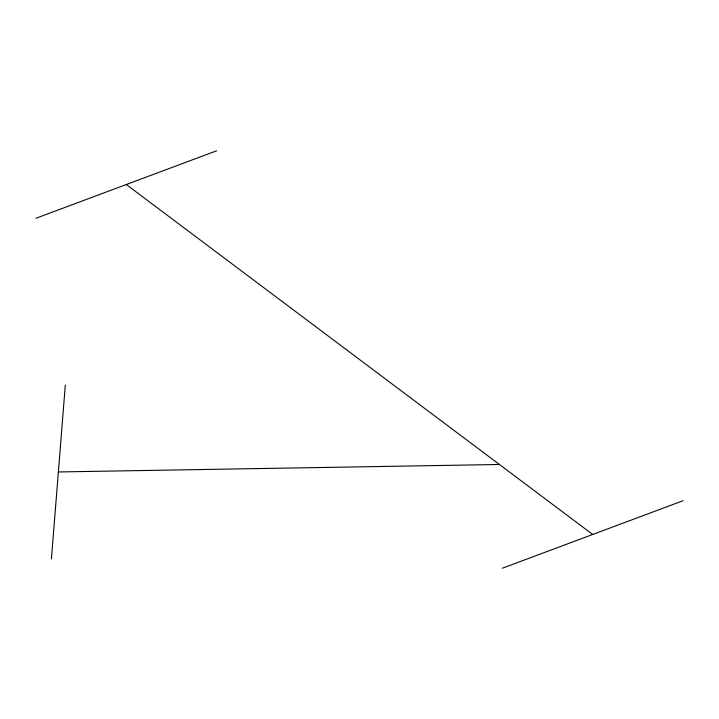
<?xml version="1.0" encoding="UTF-8"?>
<svg xmlns="http://www.w3.org/2000/svg" width="719" height="719" viewBox="0 0 719 719"><rect width="100%" height="100%" fill="white"/><g stroke="black" fill="none" stroke-linecap="round" stroke-linejoin="round"><path stroke-width="1.08" d="M51.426 558.852L65.312 385.069M35.95 218.27L216.626 150.792M502.374 568.208L683.05 500.73M58.374 471.961L499.426 464.483M126.292 184.531L592.708 534.469"/></g></svg>
